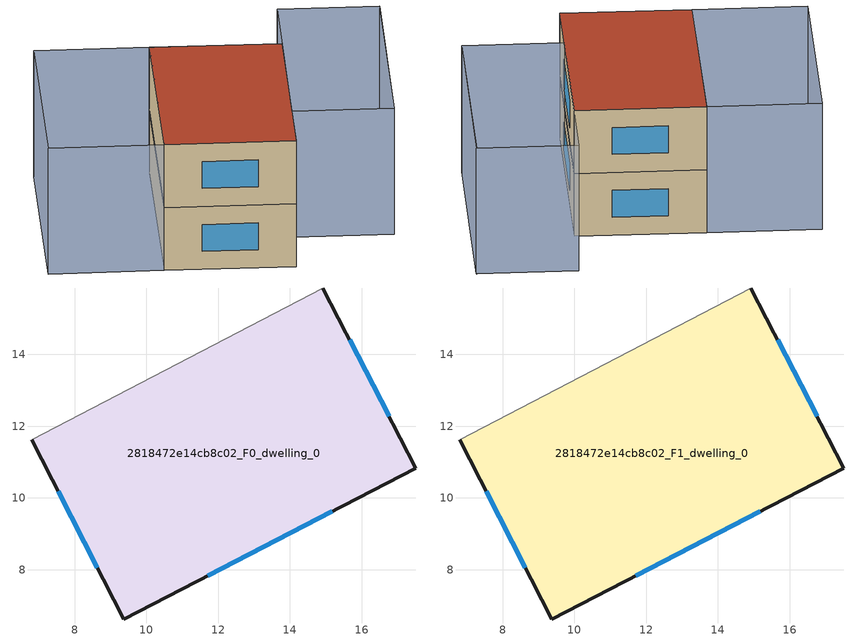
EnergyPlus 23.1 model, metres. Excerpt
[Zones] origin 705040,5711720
2818472e14cb8c02_F0_dwelling_0
 floor ground (EU_floor_Construction): 14.92,15.85 17.51,10.83 9.37,6.63 6.8,11.62 z0
 wall outside (EU_wall_Construction): 6.8,11.62 9.37,6.63 17.51,10.83 14.92,15.85 z0:3
 wall adiabatic (EU_wall_Construction): 14.92,15.85 6.8,11.62 z0:3
 window (EU_Window_Construction): 7.54,10.19 8.64,8.06 / 16.77,12.27 15.66,14.41 / 11.71,7.83 15.18,9.63 z0.86:2.14
2818472e14cb8c02_F1_dwelling_0
 floor to 2818472e14cb8c02_F0_dwelling_0 (EU_floor_Construction): 14.92,15.85 17.51,10.83 9.37,6.63 6.8,11.62 z3
 wall outside (EU_wall_Construction): 6.8,11.62 9.37,6.63 17.51,10.83 14.92,15.85 z3:6
 wall adiabatic (EU_wall_Construction): 14.92,15.85 6.8,11.62 z3:6
 window (EU_Window_Construction): 7.54,10.19 8.64,8.06 / 16.77,12.27 15.66,14.41 / 11.71,7.83 15.18,9.63 z3.86:5.14
 roof outside (EU_roof_Construction): 17.51,10.83 14.92,15.85 6.8,11.62 9.37,6.63 z6
shading: 13.85,4.04 22.4,8.45 / 11.85,7.92 20.4,12.32 / 20.4,12.32 22.4,8.44 / 22.4,8.44 13.85,4.03 / 13.85,4.03 11.85,7.92 / 6.8,11.62 4.53,16.01 / 4.53,16.01 12.66,20.23 / 12.66,20.23 14.94,15.84 / 14.94,15.84 6.8,11.62 z0:6
[Building]
EU S2 Campaign: North Axis=0; Terrain=City; Solar Distribution=FullExterior
[Site:Location]
London: Latitude=51.5; Longitude=-0.5; Time Zone=0; Elevation=25
[SizingPeriod:WeatherFileDays]
AnnualSizingPeriod: Begin Month=1; Begin Day of Month=1; End Month=12; End Day of Month=31; Day of Week for Start Day=Monday; Use Weather File Daylight Saving Period=No; Use Weather File Rain and Snow Indicators=No
[MATERIAL]
EU_InternalMass_Material: Roughness=MediumRough; Thickness=0.1; Conductivity=1; Density=1800; Specific Heat=900; Thermal Absorptance=0.9; Solar Absorptance=0.7; Visible Absorptance=0.7
[MATERIAL:NOMASS] Roughness=MediumRough; Thermal Absorptance=0.9; Solar Absorptance=0.7; Visible Absorptance=0.7
Name | Thermal Resistance
EU_wall_NoMass | 2.78369
EU_roof_NoMass | 4.4539
EU_floor_NoMass | 3.71158
[WINDOWMATERIAL:SIMPLEGLAZINGSYSTEM]
EU_Window_SimpleGlazing: UFactor=1.70637; Solar Heat Gain Coefficient=0.72; Visible Transmittance=0.72
[CONSTRUCTION]
EU_wall_Construction: EU_wall_NoMass
EU_roof_Construction: EU_roof_NoMass
EU_floor_Construction: EU_floor_NoMass
EU_Window_Construction: EU_Window_SimpleGlazing
EU_InternalMass_Construction: EU_InternalMass_Material
[ZONE] Type=1; Multiplier=1; Ceiling Height=autocalculate; Volume=154.74; Floor Area=autocalculate; Part of Total Floor Area=Yes
2818472e14cb8c02_F0_dwelling_0; 2818472e14cb8c02_F1_dwelling_0
[INTERNALMASS] Construction=EU_InternalMass_Construction; Surface Area=51.58
Name | Zone or ZoneList
2818472e14cb8c02_F0_dwelling_0_EU_InternalMass | 2818472e14cb8c02_F0_dwelling_0
2818472e14cb8c02_F1_dwelling_0_EU_InternalMass | 2818472e14cb8c02_F1_dwelling_0
[OTHEREQUIPMENT] Fuel Type=Electricity; Design Level Calculation Method=Watts/Area; Power per Zone Floor Area=1; Fraction Latent=0; Fraction Radiant=0; Fraction Lost=0; Carbon Dioxide Generation Rate=0; EndUse Subcategory=EU_Step8_InternalGains
Name | Zone or ZoneList or Space or SpaceList | Schedule
EU_Step8_InternalGain_2818472e14cb8c02_F0_dwelling_0_f000 | 2818472e14cb8c02_F0_dwelling_0 | EU_Step8_GainSchedule_2818472e14cb8c02_F0_dwelling_0_f000
EU_Step8_InternalGain_2818472e14cb8c02_F1_dwelling_0_f000 | 2818472e14cb8c02_F1_dwelling_0 | EU_Step8_GainSchedule_2818472e14cb8c02_F1_dwelling_0_f000
[ZONEVENTILATION:DESIGNFLOWRATE] Schedule=EU_AlwaysOn; Design Flow Rate Calculation Method=AirChanges/Hour; Air Changes per Hour=0.449045; Ventilation Type=Natural; Fan Pressure Rise=0; Fan Total Efficiency=1; Constant Term Coefficient=1; Temperature Term Coefficient=0; Velocity Term Coefficient=0; Velocity Squared Term Coefficient=0; Minimum Indoor Temperature=-100; Maximum Indoor Temperature=100; Delta Temperature=-100; Minimum Outdoor Temperature=-100; Maximum Outdoor Temperature=100; Maximum Wind Speed=40
Name | Zone or ZoneList or Space or SpaceList
EU_ConstantAir_2818472e14cb8c02_F0_dwelling_0 | 2818472e14cb8c02_F0_dwelling_0
EU_ConstantAir_2818472e14cb8c02_F1_dwelling_0 | 2818472e14cb8c02_F1_dwelling_0
[HVACTEMPLATE:THERMOSTAT] Constant Heating Setpoint=20; Constant Cooling Setpoint=50
EU_HeatOnly_2818472e14cb8c02_F0_dwelling_0; EU_HeatOnly_2818472e14cb8c02_F1_dwelling_0
[HVACTEMPLATE:ZONE:IDEALLOADSAIRSYSTEM] System Availability Schedule=EU_AlwaysOn; Maximum Heating Supply Air Temperature=50; Minimum Cooling Supply Air Temperature=13; Maximum Heating Supply Air Humidity Ratio=0.0156; Minimum Cooling Supply Air Humidity Ratio=0.0077; Heating Limit=NoLimit; Cooling Limit=NoLimit; Heating Availability Schedule=EU_AlwaysOn; Cooling Availability Schedule=EU_CoolingOff; Dehumidification Control Type=ConstantSensibleHeatRatio; Cooling Sensible Heat Ratio=0.7; Dehumidification Setpoint=60; Humidification Control Type=None; Humidification Setpoint=30; Outdoor Air Method=None; Outdoor Air Flow Rate per Person=0.00944; Outdoor Air Flow Rate per Zone Floor Area=0; Outdoor Air Flow Rate per Zone=0; Demand Controlled Ventilation Type=None; Outdoor Air Economizer Type=NoEconomizer; Heat Recovery Type=None; Sensible Heat Recovery Effectiveness=0.7; Latent Heat Recovery Effectiveness=0.65
Name | Template Thermostat
2818472e14cb8c02_F0_dwelling_0 | EU_HeatOnly_2818472e14cb8c02_F0_dwelling_0
2818472e14cb8c02_F1_dwelling_0 | EU_HeatOnly_2818472e14cb8c02_F1_dwelling_0
[SIZING:ZONE] Zone Cooling Design Supply Air Temperature Input Method=SupplyAirTemperature; Zone Cooling Design Supply Air Temperature=13; Zone Heating Design Supply Air Temperature Input Method=SupplyAirTemperature; Zone Heating Design Supply Air Temperature=50; Zone Cooling Design Supply Air Humidity Ratio=0.008; Zone Heating Design Supply Air Humidity Ratio=0.008; Cooling Design Air Flow Method=DesignDay; Cooling Design Air Flow Rate=0; Cooling Minimum Air Flow per Zone Floor Area=0.000762; Cooling Minimum Air Flow=0; Cooling Minimum Air Flow Fraction=0.2; Heating Design Air Flow Method=DesignDay; Heating Design Air Flow Rate=0; Heating Maximum Air Flow per Zone Floor Area=0.002032; Heating Maximum Air Flow=0.141576; Heating Maximum Air Flow Fraction=0.3; Account for Dedicated Outdoor Air System=No; Dedicated Outdoor Air System Control Strategy=NeutralSupplyAir; Dedicated Outdoor Air Low Setpoint Temperature for Design=autosize; Dedicated Outdoor Air High Setpoint Temperature for Design=autosize; Zone Load Sizing Method=Sensible Load Only No Latent Load; Zone Latent Cooling Design Supply Air Humidity Ratio Input Method=HumidityRatioDifference; Zone Cooling Design Supply Air Humidity Ratio Difference=0.005; Zone Latent Heating Design Supply Air Humidity Ratio Input Method=HumidityRatioDifference; Zone Humidification Design Supply Air Humidity Ratio Difference=0.005
2818472e14cb8c02_F0_dwelling_0; 2818472e14cb8c02_F1_dwelling_0
[SCHEDULE:CONSTANT]
Name | Hourly Value
EU_AlwaysOn | 1
EU_CoolingOff | 0
[SCHEDULE:FILE] Column Number=1; Rows to Skip at Top=0; Number of Hours of Data=8760; Column Separator=Comma; Interpolate to Timestep=No; Minutes per Item=60; Adjust Schedule for Daylight Savings=Yes
Name | File
EU_Step8_GainSchedule_2818472e14cb8c02_F0_dwelling_0_f000 | ../../schedules/2818472e14cb8c02/2818472e14cb8c02_F0_dwelling_0_f000_gain.csv
EU_Step8_GainSchedule_2818472e14cb8c02_F1_dwelling_0_f000 | ../../schedules/2818472e14cb8c02/2818472e14cb8c02_F1_dwelling_0_f000_gain.csv
